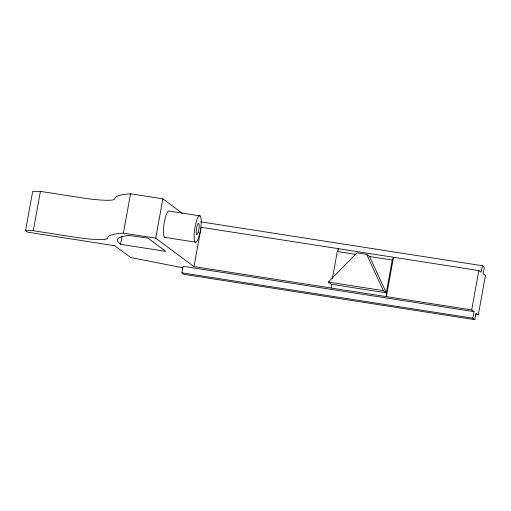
<?xml version="1.0" encoding="UTF-8"?>
<svg xmlns="http://www.w3.org/2000/svg" width="511" height="511" viewBox="0 0 511 511"><rect width="100%" height="100%" fill="white"/><g stroke="black" fill="none" stroke-linecap="round" stroke-linejoin="round"><path stroke-width="0.77" d="M182.893 267.79L130.656 257.525L114.815 245.746L27.53 232.141L25.55 230.665L32.698 191.338L40.414 191.376L84.992 198.325A45.99 5.129 10.3 0 0 114.688 198.83A167.646 18.69 10.3 0 1 130.535 193.797L162.862 198.836L182.638 213.534M25.55 230.665L33.266 230.704L40.414 191.376M121.982 236.497L120.558 244.315L165.813 251.374L147.992 238.132L128.983 235.494M33.266 230.704L77.844 237.653A45.99 5.129 10.3 0 0 107.54 238.158A167.646 18.69 10.3 0 1 123.387 233.125L130.535 193.797M200.855 221.857L482.352 265.739L484.332 267.208L483.138 273.768L485.45 275.486L478.302 314.827L475.99 313.109L474.802 319.662L472.816 318.193L474.01 311.64L471.698 309.922L193.995 266.627L155.714 238.177L162.862 198.836M474.802 319.662L183.839 274.305L181.859 272.836L183.053 266.276L474.01 311.64M193.995 266.627L201.142 227.286L478.852 270.581L481.158 272.299L482.352 265.739M332.322 278.814L337.286 251.495L338.544 248.704L338.263 250.249M386.29 292.848L392.244 260.061L393.502 257.276L386.354 296.616L386.29 292.848L369.613 256.535L366.643 254.325L356.946 252.817L328.356 282.072L331.326 284.276L386.29 292.848L383.32 290.638L328.356 282.072M471.698 309.922L478.852 270.581M200.056 215.885A13.414 2.932 -81.1 0 0 194.193 233.853A13.414 2.932 -81.1 0 0 198.766 237.251A13.414 2.932 -81.1 0 0 200.056 215.885L169.345 211.094A13.414 2.932 -81.1 0 0 164.031 223.978A13.414 2.932 -81.1 0 0 165.34 237.385M337.286 251.495L356.014 254.414M369.613 256.535L392.244 260.061M164.58 237.321L195.291 242.112M123.387 233.125L155.714 238.177M475.53 314.393L478.302 314.827M181.859 272.836L472.816 318.193M366.643 254.325L383.32 290.638M331.326 284.276L331.39 288.044M120.762 244.347A157.586 17.546 10.3 0 1 128.721 235.43M198.14 232.505A5.698 1.246 -81.1 0 0 198.683 223.422A5.698 1.246 -81.1 0 0 196.192 231.061A5.698 1.246 -81.1 0 0 198.14 232.505"/></g></svg>
